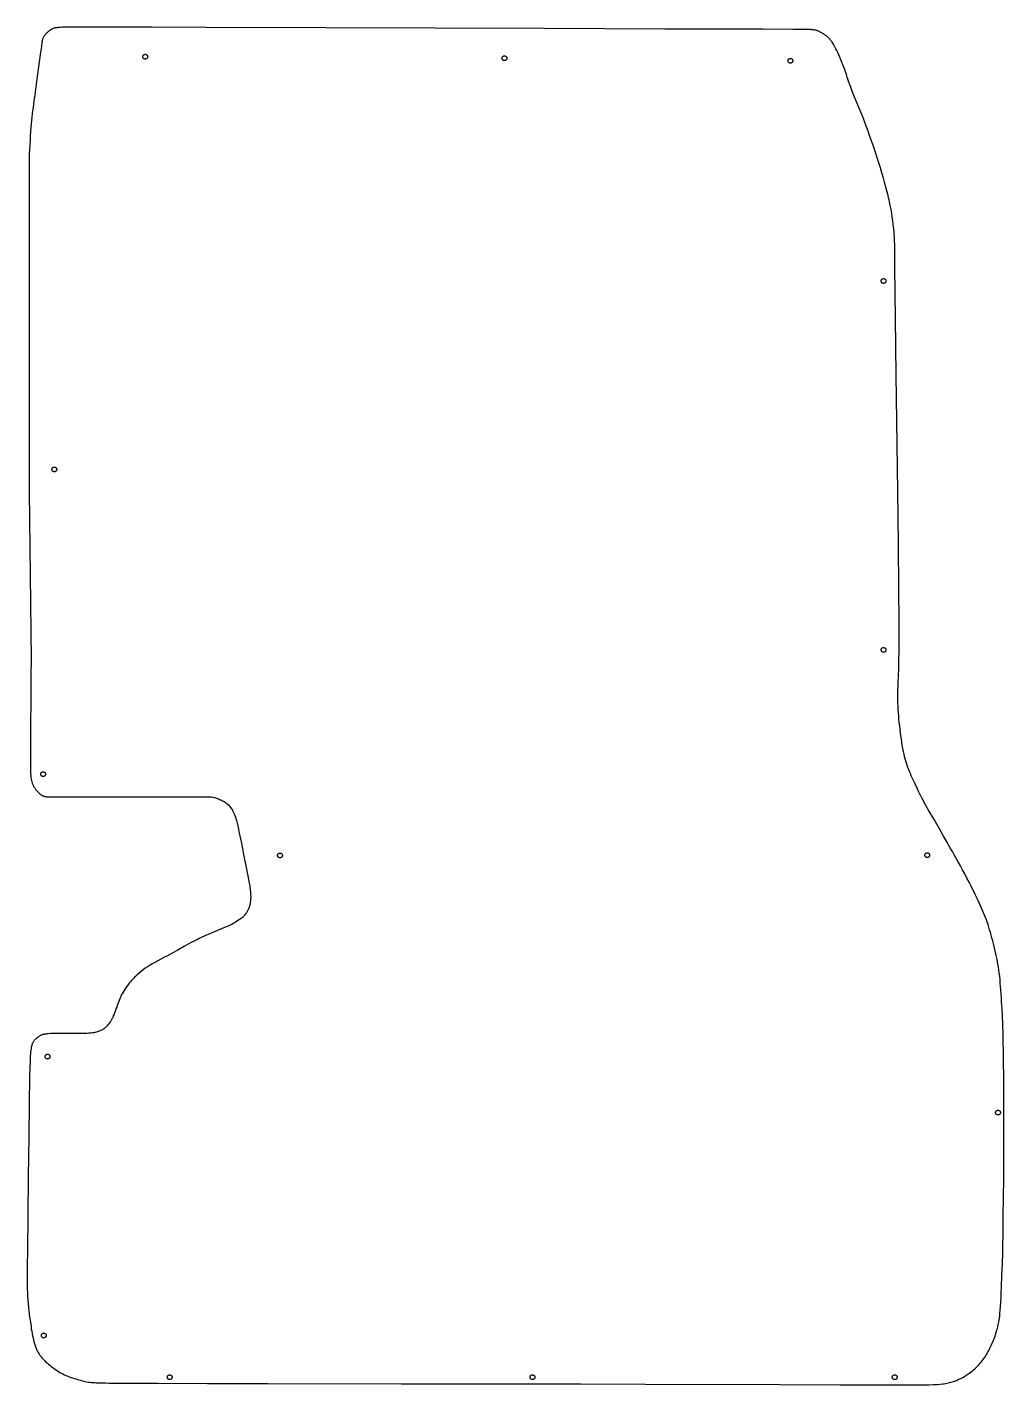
# Model space of a CAD drawing. Extents: x 631 to 4012, y 36 to 4601.
# Drawn here: x 662 to 1473, y 36 to 1164 of the extents above; entities that cross this region are included whole.
import ezdxf

# ---------------------------------------------------------------- set-up
doc = ezdxf.new("R2010")
doc.units = 0
doc.layers.add('Default Layer', color=1, linetype='CONTINUOUS')

msp = doc.modelspace()

# ---------------------------------------------------------------- linework, layer by layer
at = {"layer": 'Default Layer'}
for points in [[(661.6, 115.2), (661.7, 112.1), (661.9, 109), (662, 106), (662.3, 102.9), (662.6, 99.8), (662.9, 96.8), (663.1, 95.3), (663.3, 93.7), (663.5, 92.2), (663.7, 90.7), (664.2, 87.5), (664.8, 83.9), (665, 82.1), (665.4, 80.2), (665.7, 78.3), (666, 76.4), (666.4, 74.5), (666.8, 72.6), (667.3, 70.8), (667.6, 69.9), (667.8, 69.1), (668.1, 68.2), (668.4, 67.4), (668.7, 66.6), (669, 65.8), (669.3, 65.1), (669.6, 64.3), (670, 63.6), (670.3, 63), (670.7, 62.3), (671.1, 61.7), (671.5, 61.1), (671.9, 60.5), (672.4, 59.9), (672.8, 59.3), (673.3, 58.7), (673.8, 58.1), (674.8, 57), (675.9, 55.9), (676.9, 54.8), (678.1, 53.7), (679.2, 52.7), (680.4, 51.8), (681.6, 50.8), (682.8, 49.9), (684, 49.1), (685.2, 48.2), (686.4, 47.4), (687.6, 46.7), (688.8, 45.9), (690, 45.2), (691.3, 44.6), (692.6, 43.9), (693.9, 43.3), (695.2, 42.8), (696.5, 42.2), (697.9, 41.7), (699.2, 41.3), (700.6, 40.8), (701.9, 40.4), (703.3, 40), (704.6, 39.6), (705.9, 39.3), (707.3, 38.9), (708.5, 38.6), (709.8, 38.4), (711.1, 38.1), (712.4, 37.9), (713.7, 37.8), (715, 37.6), (716.3, 37.5), (717.7, 37.4), (719, 37.3), (721.6, 37.2), (724.3, 37.1), (726.9, 37.1), (729.5, 37), (730.8, 37), (733.3, 36.9), (741.6, 36.9), (770.1, 36.8), (811.3, 36.7), (861.2, 36.6), (972.5, 36.5), (1026.3, 36.4), (1073.7, 36.4), (1121.2, 36.3), (1175, 36.1), (1286.6, 35.7), (1336.6, 35.6), (1358.5, 35.6), (1377.7, 35.5), (1393.7, 35.5), (1406.1, 35.6), (1410.7, 35.6), (1414.3, 35.7), (1416.6, 35.7), (1417.4, 35.7), (1417.8, 35.8), (1420, 36), (1422.2, 36.3), (1423.4, 36.5), (1424.5, 36.7), (1425.6, 36.9), (1426.6, 37.2), (1427.7, 37.4), (1428.8, 37.7), (1429.9, 38), (1431, 38.3), (1432, 38.6), (1433, 39), (1434.1, 39.4), (1435.1, 39.9), (1436.1, 40.4), (1437.2, 40.9), (1438.2, 41.4), (1439.3, 42), (1440.4, 42.7), (1441.5, 43.4), (1442.6, 44.1), (1443.6, 44.8), (1444.7, 45.6), (1445.8, 46.4), (1446.8, 47.2), (1447.8, 48), (1448.8, 48.9), (1449.8, 49.8), (1450.7, 50.7), (1451.6, 51.6), (1452.5, 52.5), (1453.3, 53.5), (1454.2, 54.5), (1455, 55.5), (1455.7, 56.6), (1456.5, 57.7), (1457.3, 58.8), (1458, 60), (1458.7, 61.1), (1459.4, 62.3), (1460.1, 63.5), (1460.7, 64.7), (1461.3, 65.9), (1461.9, 67.1), (1462.5, 68.3), (1463.1, 69.5), (1463.6, 70.8), (1464.1, 72), (1464.6, 73.3), (1465.1, 74.6), (1465.6, 75.9), (1466, 77.2), (1466.4, 78.5), (1466.8, 79.8), (1467.2, 81.2), (1467.6, 82.5), (1467.9, 83.9), (1468.2, 85.3), (1468.5, 86.6), (1468.8, 88), (1469, 89.4), (1469.3, 90.8), (1469.4, 91.5), (1469.5, 92.4), (1469.7, 94.7), (1470, 97.5), (1470.2, 100.7), (1470.4, 104.3), (1470.6, 108.3), (1470.8, 112.6), (1471, 117.1), (1471.3, 126.5), (1471.7, 136), (1472, 145.3), (1472.2, 153.7), (1472.3, 158.1), (1472.4, 163.4), (1472.5, 169.5), (1472.5, 176.2), (1472.7, 191), (1472.8, 207), (1472.9, 223.1), (1472.9, 238.4), (1472.9, 251.9), (1472.9, 262.7), (1472.9, 282.2), (1472.8, 292.5), (1472.7, 302.6), (1472.6, 312.3), (1472.5, 321.2), (1472.4, 325.4), (1472.3, 329.2), (1472.2, 332.7), (1472, 335.8), (1471.8, 341.8), (1471.5, 348), (1471.1, 354.2), (1470.9, 357.3), (1470.7, 360.4), (1470.5, 363.5), (1470.3, 366.5), (1470, 369.4), (1469.8, 372.3), (1469.5, 375.1), (1469.1, 377.7), (1468.8, 380.3), (1468.4, 382.7), (1468, 385.1), (1467.6, 387.5), (1467.1, 390), (1466.6, 392.4), (1466.1, 394.9), (1465.5, 397.4), (1464.9, 399.8), (1464.3, 402.2), (1463.7, 404.6), (1463.1, 407), (1462.4, 409.3), (1461.8, 411.6), (1461.1, 413.8), (1460.4, 416), (1459.8, 418), (1459.1, 420), (1458.4, 421.9), (1457.7, 423.9), (1456.9, 425.8), (1456.1, 427.8), (1455.3, 429.7), (1454.5, 431.6), (1453.6, 433.6), (1452.7, 435.5), (1451, 439.2), (1449.2, 442.9), (1445.8, 449.9), (1444.1, 453.2), (1442.3, 456.7), (1440.5, 460.1), (1438.7, 463.5), (1436.8, 466.9), (1435.1, 470.1), (1431.8, 476), (1430.3, 478.7), (1428.7, 481.4), (1425.6, 486.8), (1422.5, 492.1), (1419.4, 497.5), (1417.2, 501.4), (1415, 505.3), (1410.4, 513.2), (1408.2, 517.1), (1407.1, 519), (1406.1, 520.9), (1405.1, 522.8), (1404.2, 524.6), (1403.2, 526.4), (1402.4, 528.1), (1400.8, 531.5), (1399.2, 534.9), (1397.6, 538.3), (1396.8, 540), (1396, 541.7), (1395.3, 543.5), (1394.6, 545.2), (1393.9, 547), (1393.3, 548.7), (1392.6, 550.5), (1392, 552.3), (1391.5, 554.1), (1391, 555.9), (1390.5, 557.8), (1390, 559.8), (1389.5, 562), (1389.1, 564.4), (1388.6, 566.9), (1388.2, 569.4), (1387.8, 572.1), (1387.4, 574.8), (1387, 577.5), (1386.7, 580.3), (1386.4, 583.1), (1386.1, 585.9), (1385.8, 588.7), (1385.6, 591.5), (1385.4, 594.2), (1385.2, 596.8), (1385.1, 598.1), (1385.1, 599.5), (1385, 602.4), (1384.9, 605.6), (1385, 609), (1385, 612.5), (1385.1, 616.2), (1385.2, 620), (1385.3, 623.8), (1385.6, 631.8), (1385.8, 639.8), (1385.9, 643.8), (1386, 647.7), (1386.1, 651.5), (1386.1, 655.2), (1386.1, 660.8), (1386, 669.9), (1385.7, 697.2), (1385.3, 734.3), (1384.8, 778.3), (1383.6, 875), (1383, 921.9), (1382.5, 963.9), (1382.4, 967.6), (1382.4, 971.4), (1382.3, 979), (1382.3, 982.8), (1382.2, 986.5), (1382.1, 988.2), (1382, 990), (1381.9, 991.6), (1381.8, 993.3), (1381.5, 996.5), (1381.1, 999.7), (1380.7, 1002.8), (1380.3, 1006), (1379.8, 1009.2), (1379.2, 1012.4), (1378.6, 1015.5), (1378, 1018.7), (1377.6, 1020.3), (1377.2, 1022), (1376.8, 1023.9), (1376.3, 1025.8), (1375.3, 1029.8), (1374.1, 1034), (1372.9, 1038.3), (1371.7, 1042.7), (1370.4, 1047), (1369.1, 1051.1), (1367.8, 1055.2), (1366.4, 1059.6), (1364.9, 1064.1), (1363.3, 1068.6), (1361.7, 1073.1), (1360.1, 1077.5), (1358.6, 1081.6), (1357.2, 1085.4), (1356.5, 1087.2), (1355.8, 1089.2), (1354.2, 1093.1), (1352.5, 1097.2), (1350.9, 1101.2), (1347.9, 1108.5), (1346.7, 1111.5), (1345.7, 1113.9), (1345, 1116), (1344.3, 1118.1), (1342.9, 1122.4), (1342.2, 1124.5), (1341.5, 1126.6), (1340.8, 1128.6), (1340.1, 1130.6), (1339.3, 1132.6), (1338.4, 1134.7), (1337.6, 1136.8), (1336.7, 1138.9), (1335.8, 1140.9), (1335, 1142.7), (1334.2, 1144.4), (1333.5, 1145.7), (1332.2, 1148), (1331.6, 1149.2), (1330.9, 1150.4), (1330.2, 1151.5), (1329.8, 1152), (1329.4, 1152.6), (1329, 1153.1), (1328.6, 1153.6), (1328.1, 1154.1), (1327.6, 1154.6), (1327.2, 1155), (1326.6, 1155.5), (1326.1, 1156), (1325.5, 1156.5), (1324.9, 1156.9), (1324.3, 1157.4), (1323.6, 1157.8), (1323, 1158.3), (1322.3, 1158.7), (1321.7, 1159.1), (1321, 1159.5), (1320.4, 1159.8), (1319.7, 1160.1), (1319.1, 1160.4), (1318.4, 1160.7), (1317.8, 1160.9), (1317.2, 1161.1), (1316.6, 1161.3), (1316, 1161.4), (1315.4, 1161.5), (1314.7, 1161.6), (1314.1, 1161.7), (1313.5, 1161.7), (1312.8, 1161.8), (1311.5, 1161.8), (1310.3, 1161.8), (1309, 1161.9), (1307.7, 1161.9), (1304.8, 1161.9), (1297.7, 1162), (1272.7, 1162.1), (1191.2, 1162.3), (1091.2, 1162.6), (1000.5, 1162.9), (909.8, 1163.2), (809.9, 1163.5), (765.1, 1163.7), (728.5, 1163.8), (703.4, 1163.8), (696.3, 1163.8), (694.3, 1163.8), (693.4, 1163.8), (692, 1163.7), (690.6, 1163.7), (689.2, 1163.6), (687.8, 1163.6), (687.1, 1163.5), (686.4, 1163.4), (685.7, 1163.3), (685.1, 1163.2), (684.4, 1163), (683.8, 1162.9), (683.2, 1162.7), (682.6, 1162.4), (682.1, 1162.1), (681.5, 1161.8), (680.9, 1161.5), (680.4, 1161.1), (679.8, 1160.7), (679.3, 1160.3), (678.8, 1159.9), (678.3, 1159.5), (677.8, 1159), (677.4, 1158.6), (676.9, 1158.1), (676.5, 1157.6), (676.1, 1157.1), (675.8, 1156.6), (675.4, 1156.1), (675.1, 1155.6), (674.9, 1155.1), (674.6, 1154.6), (674.4, 1154), (674.3, 1153.5), (674.1, 1152.9), (674, 1152.4), (673.9, 1151.8), (673.8, 1151.2), (673.7, 1150), (673.5, 1148.8), (673.4, 1147.7), (673.2, 1146.5), (672.9, 1144.5), (672.4, 1141), (671, 1130.8), (669.3, 1118.7), (667.8, 1107.6), (667.1, 1102.3), (666.4, 1097), (666.1, 1094.4), (665.7, 1091.7), (665.4, 1089.1), (665.2, 1086.4), (664.9, 1083.6), (664.6, 1080.4), (664.4, 1077), (664.1, 1073.4), (663.9, 1069.7), (663.7, 1065.9), (663.5, 1062.2), (663.3, 1058.7), (663.3, 1056.1), (663.3, 1052), (663.2, 1046.4), (663.2, 1039.7), (663.2, 1023), (663.2, 1003.4), (663.3, 960.3), (663.3, 939.3), (663.3, 920.6), (663.3, 778.1), (664.8, 638.6), (664.7, 625), (664.6, 609.7), (664.4, 578.1), (664.4, 563.9), (664.3, 557.6), (664.3, 552.1), (664.4, 547.5), (664.4, 543.8), (664.5, 541.3), (664.5, 540.5), (664.5, 540.1), (664.8, 538.9), (665.1, 537.8), (665.4, 536.7), (665.8, 535.6), (666.2, 534.5), (666.4, 533.9), (666.7, 533.4), (666.9, 532.9), (667.2, 532.4), (667.5, 531.9), (667.8, 531.5), (668.1, 531), (668.4, 530.5), (668.8, 530.1), (669.2, 529.6), (669.6, 529.1), (670, 528.7), (670.9, 527.8), (671.8, 527), (672.6, 526.3), (673, 526), (673.4, 525.7), (673.8, 525.5), (674.1, 525.3), (674.4, 525.1), (674.8, 525), (675.1, 524.9), (675.5, 524.8), (676.2, 524.6), (676.9, 524.4), (677.7, 524.3), (678.4, 524.2), (679.9, 524.1), (680.5, 524.1), (681.7, 524.1), (686.2, 524.1), (701.4, 524.1), (747.1, 524.1), (771.4, 524.2), (792.7, 524.2), (801.4, 524.2), (808.1, 524.2), (812.6, 524.2), (813.9, 524.1), (814.5, 524.1), (815.4, 524), (816.2, 523.8), (817.1, 523.6), (818, 523.3), (818.8, 523.1), (819.7, 522.8), (820.5, 522.5), (821.3, 522.1), (822.1, 521.8), (822.9, 521.4), (823.7, 521), (824.5, 520.6), (825.2, 520.2), (826, 519.7), (826.7, 519.3), (827.4, 518.7), (828, 518.1), (828.7, 517.5), (829.3, 516.8), (829.9, 516.1), (830.5, 515.4), (831, 514.6), (831.5, 513.9), (832, 513.1), (832.2, 512.7), (832.5, 512.2), (833, 511.2), (833.5, 510), (834, 508.7), (834.5, 507.3), (835, 505.9), (835.4, 504.6), (835.8, 503.3), (836.1, 502.2), (836.5, 500.1), (837.1, 497.3), (837.8, 493.9), (839.5, 485.6), (841.4, 476.2), (843.2, 466.9), (844.8, 458.6), (846, 452.4), (846.4, 450.3), (846.5, 449.2), (846.9, 446.7), (847, 445.4), (847.1, 444.1), (847.2, 442.8), (847.3, 441.5), (847.3, 440.4), (847.3, 439.9), (847.2, 439.4), (847.2, 438.4), (847, 437.4), (846.9, 436.4), (846.7, 435.4), (846.5, 434.4), (846.2, 433.5), (845.9, 432.5), (845.6, 431.6), (845.2, 430.7), (844.8, 429.9), (844.3, 429), (843.9, 428.1), (843.3, 427.3), (842.8, 426.5), (842.2, 425.8), (841.9, 425.4), (841.5, 425), (841.2, 424.7), (840.8, 424.3), (840.3, 423.9), (839.7, 423.5), (838.5, 422.6), (837.2, 421.7), (835.7, 420.8), (834.3, 419.9), (832.8, 419), (831.5, 418.2), (830.7, 417.8), (829.6, 417.3), (828.4, 416.8), (826.9, 416.1), (823.6, 414.7), (819.8, 413.2), (815.8, 411.5), (811.8, 409.8), (809.8, 408.9), (808, 408.1), (806.2, 407.3), (804.5, 406.5), (803, 405.7), (801.4, 404.9), (798.4, 403.3), (795.3, 401.7), (792.2, 400), (786.2, 396.6), (783.1, 394.9), (780.1, 393.2), (777.7, 391.9), (775.2, 390.6), (770.1, 387.9), (767.7, 386.6), (765.4, 385.4), (764.3, 384.7), (763.3, 384.1), (762.3, 383.5), (761.4, 382.9), (759.7, 381.7), (758, 380.4), (756.3, 379.1), (754.6, 377.7), (753, 376.3), (751.5, 374.9), (750.8, 374.2), (750.1, 373.5), (749.4, 372.8), (748.8, 372.2), (748.2, 371.5), (747.6, 370.8), (747, 370.1), (746.4, 369.3), (745.2, 367.8), (744.1, 366.3), (743, 364.7), (742.1, 363.2), (741.2, 361.8), (740.4, 360.4), (740, 359.8), (739.7, 359.1), (739.4, 358.4), (739.1, 357.8), (738.5, 356.4), (738, 355), (737, 352.2), (736.4, 350.8), (735.9, 349.4), (735.3, 348), (734.8, 346.6), (733.7, 343.6), (733.1, 342.1), (732.6, 340.8), (732.3, 340.2), (732, 339.6), (731.7, 339), (731.4, 338.5), (730.7, 337.5), (730, 336.5), (729.3, 335.5), (728.5, 334.6), (727.7, 333.7), (727.3, 333.2), (726.9, 332.8), (726.5, 332.4), (726.1, 332.1), (725.7, 331.8), (725.3, 331.5), (724.9, 331.2), (724.5, 330.9), (724.1, 330.7), (723.6, 330.4), (722.7, 330), (721.8, 329.6), (720.9, 329.2), (720, 328.9), (719, 328.7), (718, 328.4), (717.5, 328.3), (717, 328.2), (716.4, 328.1), (715.7, 328), (714.3, 327.9), (712.7, 327.7), (711.1, 327.6), (709.5, 327.6), (706.4, 327.4), (705.5, 327.4), (704.3, 327.4), (701.1, 327.4), (693.2, 327.4), (689.1, 327.5), (685.5, 327.5), (682.6, 327.5), (681.6, 327.5), (681, 327.4), (679.1, 327.3), (678.1, 327.2), (677.2, 327.1), (676.2, 327), (675.7, 326.9), (675.3, 326.8), (674.8, 326.7), (674.4, 326.6), (673.9, 326.4), (673.5, 326.2), (673, 326), (672.6, 325.8), (672.1, 325.5), (671.7, 325.3), (671.2, 325), (670.7, 324.6), (670.2, 324.3), (669.8, 324), (669.3, 323.6), (668.9, 323.2), (668.4, 322.8), (668, 322.4), (667.6, 322), (667.3, 321.6), (667, 321.2), (666.7, 320.8), (666.4, 320.3), (666.2, 319.9), (666, 319.5), (665.8, 319), (665.6, 318.5), (665.5, 318), (665.3, 317.6), (665.2, 317.1), (665, 316.1), (664.8, 315.1), (664.5, 313.1), (664.4, 312.5), (664.4, 311.9), (664.3, 310.5), (664.1, 308.8), (664.1, 307), (663.9, 303.2), (663.8, 299.6), (663.6, 290.7), (663.3, 270), (662.9, 241.4), (662.5, 208.8), (662.1, 175.9), (661.8, 146.8), (661.6, 134.8), (661.6, 125.3), (661.5, 118.5), (661.5, 116.4), (661.6, 115.2)], [(759.6, 1141.3), (759.8, 1141.3), (760, 1141.2), (760.2, 1141.2), (760.4, 1141.1), (760.6, 1141), (760.7, 1140.9), (760.9, 1140.8), (761, 1140.7), (761.2, 1140.6), (761.3, 1140.4), (761.4, 1140.2), (761.5, 1140.1), (761.5, 1139.9), (761.6, 1139.7), (761.6, 1139.5), (761.6, 1139.3), (761.6, 1139.1), (761.6, 1138.9), (761.5, 1138.7), (761.5, 1138.5), (761.4, 1138.3), (761.3, 1138.2), (761.2, 1138), (761, 1137.9), (760.9, 1137.7), (760.7, 1137.6), (760.6, 1137.5), (760.4, 1137.4), (760.2, 1137.4), (760, 1137.3), (759.8, 1137.3), (759.6, 1137.3), (759.4, 1137.3), (759.2, 1137.3), (759, 1137.4), (758.8, 1137.4), (758.7, 1137.5), (758.5, 1137.6), (758.3, 1137.7), (758.2, 1137.9), (758.1, 1138), (758, 1138.2), (757.9, 1138.3), (757.8, 1138.5), (757.7, 1138.7), (757.6, 1138.9), (757.6, 1139.1), (757.6, 1139.3), (757.6, 1139.5), (757.6, 1139.7), (757.7, 1139.9), (757.8, 1140.1), (757.9, 1140.2), (758, 1140.4), (758.1, 1140.6), (758.2, 1140.7), (758.3, 1140.8), (758.5, 1140.9), (758.7, 1141), (758.8, 1141.1), (759, 1141.2), (759.2, 1141.2), (759.4, 1141.3), (759.6, 1141.3)], [(1058, 1140), (1058.2, 1140), (1058.4, 1140), (1058.6, 1139.9), (1058.8, 1139.8), (1059, 1139.8), (1059.2, 1139.7), (1059.3, 1139.5), (1059.5, 1139.4), (1059.6, 1139.3), (1059.7, 1139.1), (1059.8, 1139), (1059.9, 1138.8), (1060, 1138.6), (1060, 1138.4), (1060, 1138.2), (1060, 1138), (1060, 1137.8), (1060, 1137.6), (1060, 1137.4), (1059.9, 1137.2), (1059.8, 1137.1), (1059.7, 1136.9), (1059.6, 1136.7), (1059.5, 1136.6), (1059.3, 1136.5), (1059.2, 1136.3), (1059, 1136.2), (1058.8, 1136.2), (1058.6, 1136.1), (1058.4, 1136), (1058.2, 1136), (1058, 1136), (1057.8, 1136), (1057.6, 1136), (1057.4, 1136.1), (1057.3, 1136.2), (1057.1, 1136.2), (1056.9, 1136.3), (1056.8, 1136.5), (1056.6, 1136.6), (1056.5, 1136.7), (1056.4, 1136.9), (1056.3, 1137.1), (1056.2, 1137.2), (1056.1, 1137.4), (1056.1, 1137.6), (1056.1, 1137.8), (1056, 1138), (1056.1, 1138.2), (1056.1, 1138.4), (1056.1, 1138.6), (1056.2, 1138.8), (1056.3, 1139), (1056.4, 1139.1), (1056.5, 1139.3), (1056.6, 1139.4), (1056.8, 1139.5), (1056.9, 1139.7), (1057.1, 1139.8), (1057.3, 1139.8), (1057.4, 1139.9), (1057.6, 1140), (1057.8, 1140), (1058, 1140)], [(1295.7, 1137.9), (1295.9, 1137.9), (1296.1, 1137.9), (1296.3, 1137.8), (1296.4, 1137.8), (1296.6, 1137.7), (1296.8, 1137.6), (1296.9, 1137.5), (1297.1, 1137.3), (1297.2, 1137.2), (1297.3, 1137), (1297.4, 1136.9), (1297.5, 1136.7), (1297.6, 1136.5), (1297.6, 1136.3), (1297.7, 1136.1), (1297.7, 1135.9), (1297.7, 1135.7), (1297.6, 1135.5), (1297.6, 1135.3), (1297.5, 1135.1), (1297.4, 1135), (1297.3, 1134.8), (1297.2, 1134.7), (1297.1, 1134.5), (1296.9, 1134.4), (1296.8, 1134.3), (1296.6, 1134.2), (1296.4, 1134.1), (1296.3, 1134), (1296.1, 1134), (1295.9, 1133.9), (1295.7, 1133.9), (1295.5, 1133.9), (1295.3, 1134), (1295.1, 1134), (1294.9, 1134.1), (1294.7, 1134.2), (1294.6, 1134.3), (1294.4, 1134.4), (1294.3, 1134.5), (1294.1, 1134.7), (1294, 1134.8), (1293.9, 1135), (1293.8, 1135.1), (1293.8, 1135.3), (1293.7, 1135.5), (1293.7, 1135.7), (1293.7, 1135.9), (1293.7, 1136.1), (1293.7, 1136.3), (1293.8, 1136.5), (1293.8, 1136.7), (1293.9, 1136.9), (1294, 1137), (1294.1, 1137.2), (1294.3, 1137.3), (1294.4, 1137.5), (1294.6, 1137.6), (1294.7, 1137.7), (1294.9, 1137.8), (1295.1, 1137.8), (1295.3, 1137.9), (1295.5, 1137.9), (1295.7, 1137.9)], [(1373, 954.9), (1373.2, 954.9), (1373.4, 954.9), (1373.6, 954.8), (1373.8, 954.7), (1374, 954.7), (1374.1, 954.6), (1374.3, 954.4), (1374.4, 954.3), (1374.6, 954.2), (1374.7, 954), (1374.8, 953.9), (1374.9, 953.7), (1374.9, 953.5), (1375, 953.3), (1375, 953.1), (1375, 952.9), (1375, 952.7), (1375, 952.5), (1374.9, 952.3), (1374.9, 952.1), (1374.8, 952), (1374.7, 951.8), (1374.6, 951.6), (1374.4, 951.5), (1374.3, 951.4), (1374.1, 951.2), (1374, 951.1), (1373.8, 951.1), (1373.6, 951), (1373.4, 950.9), (1373.2, 950.9), (1373, 950.9), (1372.8, 950.9), (1372.6, 950.9), (1372.4, 951), (1372.2, 951.1), (1372.1, 951.1), (1371.9, 951.2), (1371.7, 951.4), (1371.6, 951.5), (1371.5, 951.6), (1371.4, 951.8), (1371.3, 952), (1371.2, 952.1), (1371.1, 952.3), (1371.1, 952.5), (1371, 952.7), (1371, 952.9), (1371, 953.1), (1371.1, 953.3), (1371.1, 953.5), (1371.2, 953.7), (1371.3, 953.9), (1371.4, 954), (1371.5, 954.2), (1371.6, 954.3), (1371.7, 954.4), (1371.9, 954.6), (1372.1, 954.7), (1372.2, 954.7), (1372.4, 954.8), (1372.6, 954.9), (1372.8, 954.9), (1373, 954.9)], [(684.1, 798.3), (684.3, 798.3), (684.5, 798.3), (684.7, 798.2), (684.9, 798.2), (685, 798.1), (685.2, 798), (685.4, 797.9), (685.5, 797.7), (685.6, 797.6), (685.8, 797.4), (685.9, 797.3), (685.9, 797.1), (686, 796.9), (686.1, 796.7), (686.1, 796.5), (686.1, 796.3), (686.1, 796.1), (686.1, 795.9), (686, 795.7), (685.9, 795.5), (685.9, 795.4), (685.8, 795.2), (685.6, 795), (685.5, 794.9), (685.4, 794.8), (685.2, 794.7), (685, 794.6), (684.9, 794.5), (684.7, 794.4), (684.5, 794.4), (684.3, 794.3), (684.1, 794.3), (683.9, 794.3), (683.7, 794.4), (683.5, 794.4), (683.3, 794.5), (683.1, 794.6), (683, 794.7), (682.8, 794.8), (682.7, 794.9), (682.6, 795), (682.4, 795.2), (682.3, 795.4), (682.3, 795.5), (682.2, 795.7), (682.1, 795.9), (682.1, 796.1), (682.1, 796.3), (682.1, 796.5), (682.1, 796.7), (682.2, 796.9), (682.3, 797.1), (682.3, 797.3), (682.4, 797.4), (682.6, 797.6), (682.7, 797.7), (682.8, 797.9), (683, 798), (683.1, 798.1), (683.3, 798.2), (683.5, 798.2), (683.7, 798.3), (683.9, 798.3), (684.1, 798.3)], [(1373, 648.3), (1373.2, 648.3), (1373.4, 648.3), (1373.6, 648.2), (1373.8, 648.1), (1374, 648.1), (1374.1, 648), (1374.3, 647.8), (1374.4, 647.7), (1374.6, 647.6), (1374.7, 647.4), (1374.8, 647.2), (1374.9, 647.1), (1374.9, 646.9), (1375, 646.7), (1375, 646.5), (1375, 646.3), (1375, 646.1), (1375, 645.9), (1374.9, 645.7), (1374.9, 645.5), (1374.8, 645.3), (1374.7, 645.2), (1374.6, 645), (1374.4, 644.9), (1374.3, 644.7), (1374.1, 644.6), (1374, 644.5), (1373.8, 644.4), (1373.6, 644.4), (1373.4, 644.3), (1373.2, 644.3), (1373, 644.3), (1372.8, 644.3), (1372.6, 644.3), (1372.4, 644.4), (1372.2, 644.4), (1372.1, 644.5), (1371.9, 644.6), (1371.7, 644.7), (1371.6, 644.9), (1371.5, 645), (1371.4, 645.2), (1371.3, 645.3), (1371.2, 645.5), (1371.1, 645.7), (1371.1, 645.9), (1371, 646.1), (1371, 646.3), (1371, 646.5), (1371.1, 646.7), (1371.1, 646.9), (1371.2, 647.1), (1371.3, 647.2), (1371.4, 647.4), (1371.5, 647.6), (1371.6, 647.7), (1371.7, 647.8), (1371.9, 648), (1372.1, 648.1), (1372.2, 648.1), (1372.4, 648.2), (1372.6, 648.3), (1372.8, 648.3), (1373, 648.3)], [(674.8, 545), (675, 545), (675.2, 545), (675.4, 544.9), (675.6, 544.9), (675.8, 544.8), (675.9, 544.7), (676.1, 544.6), (676.2, 544.5), (676.4, 544.3), (676.5, 544.2), (676.6, 544), (676.7, 543.8), (676.7, 543.6), (676.8, 543.4), (676.8, 543.2), (676.8, 543), (676.8, 542.8), (676.8, 542.6), (676.7, 542.4), (676.7, 542.3), (676.6, 542.1), (676.5, 541.9), (676.4, 541.8), (676.2, 541.6), (676.1, 541.5), (675.9, 541.4), (675.8, 541.3), (675.6, 541.2), (675.4, 541.1), (675.2, 541.1), (675, 541), (674.8, 541), (674.6, 541), (674.4, 541.1), (674.2, 541.1), (674, 541.2), (673.9, 541.3), (673.7, 541.4), (673.5, 541.5), (673.4, 541.6), (673.3, 541.8), (673.2, 541.9), (673.1, 542.1), (673, 542.3), (672.9, 542.4), (672.9, 542.6), (672.8, 542.8), (672.8, 543), (672.8, 543.2), (672.9, 543.4), (672.9, 543.6), (673, 543.8), (673.1, 544), (673.2, 544.2), (673.3, 544.3), (673.4, 544.5), (673.5, 544.6), (673.7, 544.7), (673.9, 544.8), (674, 544.9), (674.2, 544.9), (674.4, 545), (674.6, 545), (674.8, 545)], [(871.6, 477.5), (871.8, 477.5), (872, 477.5), (872.2, 477.4), (872.3, 477.3), (872.5, 477.3), (872.7, 477.2), (872.8, 477), (873, 476.9), (873.1, 476.8), (873.2, 476.6), (873.3, 476.5), (873.4, 476.3), (873.5, 476.1), (873.5, 475.9), (873.6, 475.7), (873.6, 475.5), (873.6, 475.3), (873.5, 475.1), (873.5, 474.9), (873.4, 474.7), (873.3, 474.5), (873.2, 474.4), (873.1, 474.2), (873, 474.1), (872.8, 474), (872.7, 473.8), (872.5, 473.7), (872.3, 473.7), (872.2, 473.6), (872, 473.5), (871.8, 473.5), (871.6, 473.5), (871.4, 473.5), (871.2, 473.5), (871, 473.6), (870.8, 473.7), (870.6, 473.7), (870.5, 473.8), (870.3, 474), (870.2, 474.1), (870, 474.2), (869.9, 474.4), (869.8, 474.5), (869.7, 474.7), (869.7, 474.9), (869.6, 475.1), (869.6, 475.3), (869.6, 475.5), (869.6, 475.7), (869.6, 475.9), (869.7, 476.1), (869.7, 476.3), (869.8, 476.5), (869.9, 476.6), (870, 476.8), (870.2, 476.9), (870.3, 477), (870.5, 477.2), (870.6, 477.3), (870.8, 477.3), (871, 477.4), (871.2, 477.5), (871.4, 477.5), (871.6, 477.5)], [(1409.3, 477.8), (1409.5, 477.8), (1409.7, 477.7), (1409.9, 477.7), (1410.1, 477.6), (1410.3, 477.5), (1410.4, 477.4), (1410.6, 477.3), (1410.7, 477.2), (1410.9, 477), (1411, 476.9), (1411.1, 476.7), (1411.2, 476.5), (1411.2, 476.4), (1411.3, 476.2), (1411.3, 476), (1411.3, 475.8), (1411.3, 475.6), (1411.3, 475.4), (1411.2, 475.2), (1411.2, 475), (1411.1, 474.8), (1411, 474.6), (1410.9, 474.5), (1410.7, 474.4), (1410.6, 474.2), (1410.4, 474.1), (1410.3, 474), (1410.1, 473.9), (1409.9, 473.9), (1409.7, 473.8), (1409.5, 473.8), (1409.3, 473.8), (1409.1, 473.8), (1408.9, 473.8), (1408.7, 473.9), (1408.5, 473.9), (1408.4, 474), (1408.2, 474.1), (1408, 474.2), (1407.9, 474.4), (1407.8, 474.5), (1407.7, 474.6), (1407.6, 474.8), (1407.5, 475), (1407.4, 475.2), (1407.4, 475.4), (1407.3, 475.6), (1407.3, 475.8), (1407.3, 476), (1407.4, 476.2), (1407.4, 476.4), (1407.5, 476.5), (1407.6, 476.7), (1407.7, 476.9), (1407.8, 477), (1407.9, 477.2), (1408, 477.3), (1408.2, 477.4), (1408.4, 477.5), (1408.5, 477.6), (1408.7, 477.7), (1408.9, 477.7), (1409.1, 477.8), (1409.3, 477.8)], [(680.5, 308.4), (680.5, 308.2), (680.5, 308), (680.4, 307.8), (680.4, 307.6), (680.3, 307.4), (680.2, 307.3), (680.1, 307.1), (679.9, 307), (679.8, 306.8), (679.6, 306.7), (679.5, 306.6), (679.3, 306.5), (679.1, 306.5), (678.9, 306.4), (678.7, 306.4), (678.5, 306.4), (678.3, 306.4), (678.1, 306.4), (677.9, 306.5), (677.7, 306.5), (677.6, 306.6), (677.4, 306.7), (677.3, 306.8), (677.1, 307), (677, 307.1), (676.9, 307.3), (676.8, 307.4), (676.7, 307.6), (676.6, 307.8), (676.6, 308), (676.5, 308.2), (676.5, 308.4), (676.5, 308.6), (676.6, 308.8), (676.6, 309), (676.7, 309.2), (676.8, 309.3), (676.9, 309.5), (677, 309.6), (677.1, 309.8), (677.3, 309.9), (677.4, 310), (677.6, 310.1), (677.7, 310.2), (677.9, 310.3), (678.1, 310.3), (678.3, 310.4), (678.5, 310.4), (678.7, 310.4), (678.9, 310.3), (679.1, 310.3), (679.3, 310.2), (679.5, 310.1), (679.6, 310), (679.8, 309.9), (679.9, 309.8), (680.1, 309.6), (680.2, 309.5), (680.3, 309.3), (680.4, 309.2), (680.4, 309), (680.5, 308.8), (680.5, 308.6), (680.5, 308.4)], [(1468.1, 263.8), (1468.3, 263.8), (1468.5, 263.7), (1468.7, 263.7), (1468.9, 263.6), (1469.1, 263.5), (1469.2, 263.4), (1469.4, 263.3), (1469.5, 263.2), (1469.7, 263), (1469.8, 262.9), (1469.9, 262.7), (1470, 262.6), (1470, 262.4), (1470.1, 262.2), (1470.1, 262), (1470.1, 261.8), (1470.1, 261.6), (1470.1, 261.4), (1470, 261.2), (1470, 261), (1469.9, 260.8), (1469.8, 260.7), (1469.7, 260.5), (1469.5, 260.4), (1469.4, 260.2), (1469.2, 260.1), (1469.1, 260), (1468.9, 259.9), (1468.7, 259.9), (1468.5, 259.8), (1468.3, 259.8), (1468.1, 259.8), (1467.9, 259.8), (1467.7, 259.8), (1467.5, 259.9), (1467.3, 259.9), (1467.2, 260), (1467, 260.1), (1466.8, 260.2), (1466.7, 260.4), (1466.6, 260.5), (1466.4, 260.7), (1466.3, 260.8), (1466.3, 261), (1466.2, 261.2), (1466.1, 261.4), (1466.1, 261.6), (1466.1, 261.8), (1466.1, 262), (1466.1, 262.2), (1466.2, 262.4), (1466.3, 262.6), (1466.3, 262.7), (1466.4, 262.9), (1466.6, 263), (1466.7, 263.2), (1466.8, 263.3), (1467, 263.4), (1467.2, 263.5), (1467.3, 263.6), (1467.5, 263.7), (1467.7, 263.7), (1467.9, 263.8), (1468.1, 263.8)], [(675.4, 78.6), (675.6, 78.6), (675.8, 78.5), (676, 78.5), (676.1, 78.4), (676.3, 78.3), (676.5, 78.2), (676.6, 78.1), (676.8, 78), (676.9, 77.8), (677, 77.7), (677.1, 77.5), (677.2, 77.4), (677.3, 77.2), (677.3, 77), (677.4, 76.8), (677.4, 76.6), (677.4, 76.4), (677.3, 76.2), (677.3, 76), (677.2, 75.8), (677.1, 75.6), (677, 75.5), (676.9, 75.3), (676.8, 75.2), (676.6, 75), (676.5, 74.9), (676.3, 74.8), (676.1, 74.7), (676, 74.7), (675.8, 74.6), (675.6, 74.6), (675.4, 74.6), (675.2, 74.6), (675, 74.6), (674.8, 74.7), (674.6, 74.7), (674.4, 74.8), (674.3, 74.9), (674.1, 75), (674, 75.2), (673.8, 75.3), (673.7, 75.5), (673.6, 75.6), (673.5, 75.8), (673.5, 76), (673.4, 76.2), (673.4, 76.4), (673.4, 76.6), (673.4, 76.8), (673.4, 77), (673.5, 77.2), (673.5, 77.4), (673.6, 77.5), (673.7, 77.7), (673.8, 77.8), (674, 78), (674.1, 78.1), (674.3, 78.2), (674.4, 78.3), (674.6, 78.4), (674.8, 78.5), (675, 78.5), (675.2, 78.6), (675.4, 78.6)], [(780, 43.9), (780.2, 43.9), (780.4, 43.9), (780.6, 43.8), (780.7, 43.7), (780.9, 43.7), (781.1, 43.6), (781.2, 43.4), (781.4, 43.3), (781.5, 43.2), (781.6, 43), (781.7, 42.9), (781.8, 42.7), (781.9, 42.5), (781.9, 42.3), (782, 42.1), (782, 41.9), (782, 41.7), (781.9, 41.5), (781.9, 41.3), (781.8, 41.1), (781.7, 40.9), (781.6, 40.8), (781.5, 40.6), (781.4, 40.5), (781.2, 40.4), (781.1, 40.2), (780.9, 40.1), (780.7, 40.1), (780.6, 40), (780.4, 39.9), (780.2, 39.9), (780, 39.9), (779.8, 39.9), (779.6, 39.9), (779.4, 40), (779.2, 40.1), (779, 40.1), (778.9, 40.2), (778.7, 40.4), (778.6, 40.5), (778.4, 40.6), (778.3, 40.8), (778.2, 40.9), (778.1, 41.1), (778.1, 41.3), (778, 41.5), (778, 41.7), (778, 41.9), (778, 42.1), (778, 42.3), (778.1, 42.5), (778.1, 42.7), (778.2, 42.9), (778.3, 43), (778.4, 43.2), (778.6, 43.3), (778.7, 43.4), (778.9, 43.6), (779, 43.7), (779.2, 43.7), (779.4, 43.8), (779.6, 43.9), (779.8, 43.9), (780, 43.9)], [(1081.3, 43.9), (1081.5, 43.9), (1081.7, 43.9), (1081.9, 43.8), (1082.1, 43.7), (1082.3, 43.7), (1082.5, 43.6), (1082.6, 43.4), (1082.8, 43.3), (1082.9, 43.2), (1083, 43), (1083.1, 42.9), (1083.2, 42.7), (1083.2, 42.5), (1083.3, 42.3), (1083.3, 42.1), (1083.3, 41.9), (1083.3, 41.7), (1083.3, 41.5), (1083.2, 41.3), (1083.2, 41.1), (1083.1, 40.9), (1083, 40.8), (1082.9, 40.6), (1082.8, 40.5), (1082.6, 40.4), (1082.5, 40.2), (1082.3, 40.1), (1082.1, 40.1), (1081.9, 40), (1081.7, 39.9), (1081.5, 39.9), (1081.3, 39.9), (1081.1, 39.9), (1080.9, 39.9), (1080.7, 40), (1080.6, 40.1), (1080.4, 40.1), (1080.2, 40.2), (1080.1, 40.4), (1079.9, 40.5), (1079.8, 40.6), (1079.7, 40.8), (1079.6, 40.9), (1079.5, 41.1), (1079.4, 41.3), (1079.4, 41.5), (1079.3, 41.7), (1079.3, 41.9), (1079.3, 42.1), (1079.4, 42.3), (1079.4, 42.5), (1079.5, 42.7), (1079.6, 42.9), (1079.7, 43), (1079.8, 43.2), (1079.9, 43.3), (1080.1, 43.4), (1080.2, 43.6), (1080.4, 43.7), (1080.6, 43.7), (1080.7, 43.8), (1080.9, 43.9), (1081.1, 43.9), (1081.3, 43.9)], [(1382.3, 43.9), (1382.5, 43.9), (1382.7, 43.9), (1382.9, 43.8), (1383.1, 43.7), (1383.3, 43.7), (1383.4, 43.6), (1383.6, 43.4), (1383.7, 43.3), (1383.8, 43.2), (1384, 43), (1384.1, 42.9), (1384.1, 42.7), (1384.2, 42.5), (1384.3, 42.3), (1384.3, 42.1), (1384.3, 41.9), (1384.3, 41.7), (1384.3, 41.5), (1384.2, 41.3), (1384.1, 41.1), (1384.1, 40.9), (1384, 40.8), (1383.8, 40.6), (1383.7, 40.5), (1383.6, 40.4), (1383.4, 40.2), (1383.3, 40.1), (1383.1, 40.1), (1382.9, 40), (1382.7, 39.9), (1382.5, 39.9), (1382.3, 39.9), (1382.1, 39.9), (1381.9, 39.9), (1381.7, 40), (1381.5, 40.1), (1381.4, 40.1), (1381.2, 40.2), (1381, 40.4), (1380.9, 40.5), (1380.8, 40.6), (1380.6, 40.8), (1380.5, 40.9), (1380.5, 41.1), (1380.4, 41.3), (1380.3, 41.5), (1380.3, 41.7), (1380.3, 41.9), (1380.3, 42.1), (1380.3, 42.3), (1380.4, 42.5), (1380.5, 42.7), (1380.5, 42.9), (1380.6, 43), (1380.8, 43.2), (1380.9, 43.3), (1381, 43.4), (1381.2, 43.6), (1381.4, 43.7), (1381.5, 43.7), (1381.7, 43.8), (1381.9, 43.9), (1382.1, 43.9), (1382.3, 43.9)]]:
    msp.add_lwpolyline(points, close=True, dxfattribs=at)

doc.saveas('drawing.dxf')
